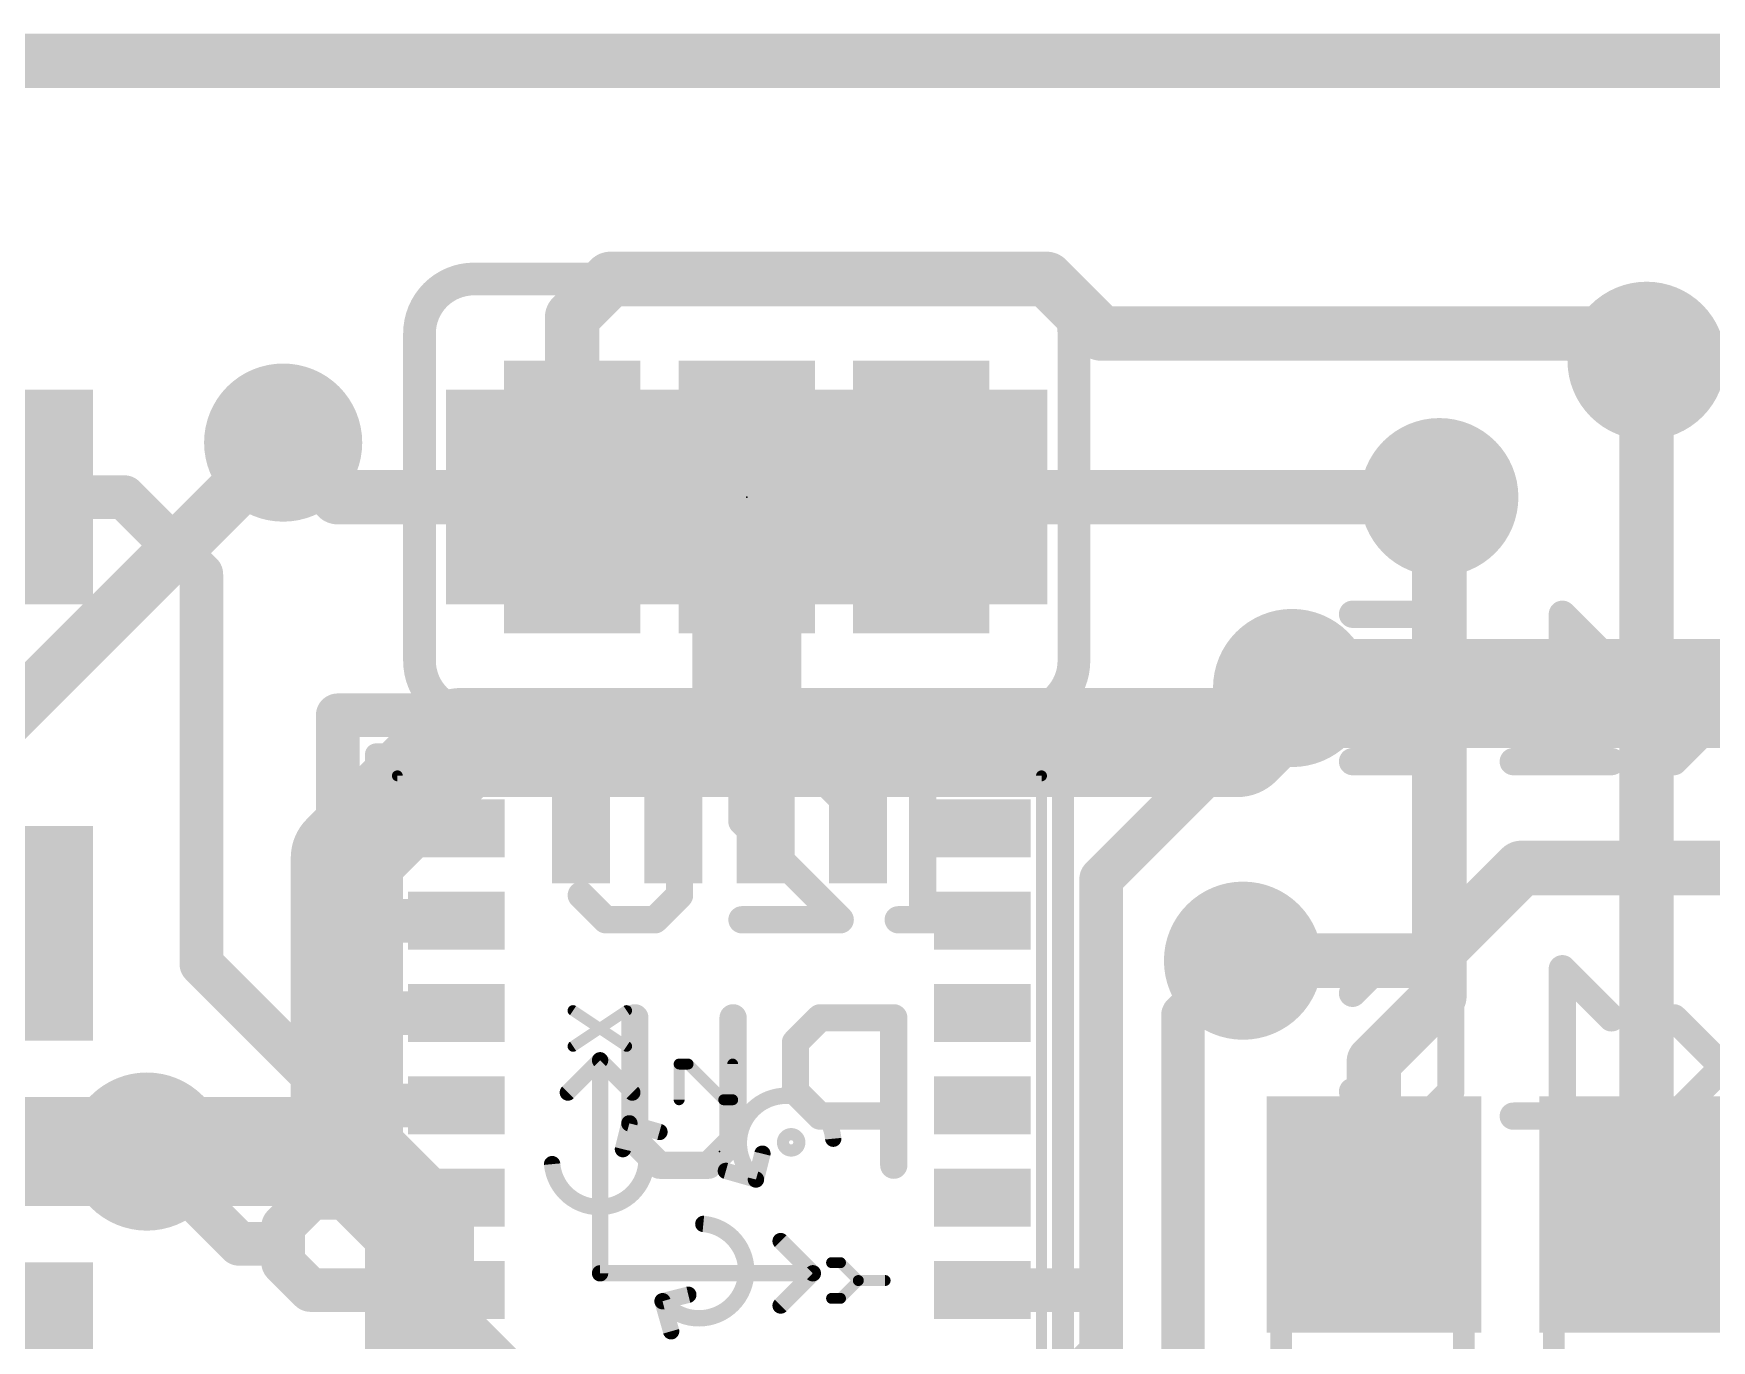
# Model space of a CAD drawing. Extents: x -30 to 77, y -18 to 22.
# Drawn here: x 6.2 to 14.02, y 4.2 to 10.29 of the extents above; entities that cross this region are included whole.
import ezdxf

# ---------------------------------------------------------------- set-up
doc = ezdxf.new("R2010")
doc.units = 0
for name, color, linetype in [('1', 12, 'CONTINUOUS'), ('16', 132, 'CONTINUOUS'), ('18', 110, 'CONTINUOUS'), ('20', 53, 'CONTINUOUS'), ('21', 41, 'CONTINUOUS'), ('22', 40, 'CONTINUOUS'), ('23', 53, 'CONTINUOUS'), ('24', 53, 'CONTINUOUS'), ('51', 53, 'CONTINUOUS')]:
    doc.layers.add(name, color=color, linetype=linetype)

# ---------------------------------------------------------------- blocks, each defined once
blk = doc.blocks.new('RECT')
blk.add_solid([(-0.5, -0.5), (0.5, -0.5), (-0.5, 0.5), (0.5, 0.5)])
blk = doc.blocks.new('ROUNDV')
at = {"const_width": 0.5}
blk.add_lwpolyline([(0, -0.25, 1), (0, 0.25, 1), (0, -0.25)], format="xyb", dxfattribs=at)

msp = doc.modelspace()

# ---------------------------------------------------------------- linework, layer by layer
at = {"layer": '1'}
for points, const_width in [([(22.86, 10.16), (0, 10.16)], 0.254), ([(13.716, 8.763), (13.716, 4.787)], 0.254), ([(7.62, 8.128), (7.366, 8.382)], 0.254), ([(6.6258, 8.128), (5.93, 8.128)], 0.2032), ([(6.985, 7.7688), (6.6258, 8.128)], 0.2032), ([(8.675, 8.128), (7.62, 8.128)], 0.254), ([(12.7508, 8.128), (12.7508, 5.8029)], 0.254), ([(6.985, 5.9541), (6.985, 7.7688)], 0.2032), ([(12.065, 7.239), (11.176, 6.35)], 0.2032), ([(7.62, 6.585), (7.62, 7.112)], 0.2032), ([(7.62, 7.112), (8.753, 7.112)], 0.2032), ([(8.753, 6.555), (8.753, 7.112)], 0.2032), ([(8.753, 7.112), (9.183, 7.112)], 0.2032), ([(9.183, 6.555), (9.183, 7.112)], 0.2032), ([(9.613, 7.112), (9.183, 7.112)], 0.2032), ([(9.613, 7.112), (10.043, 7.112)], 0.2032), ([(9.613, 6.555), (9.613, 7.112)], 0.2032), ([(10.043, 7.112), (10.043, 6.555)], 0.2032), ([(8.173, 6.585), (7.62, 6.585)], 0.2032), ([(7.62, 6.585), (7.62, 6.155)], 0.2032), ([(11.176, 6.35), (11.176, 4.435)], 0.2032), ([(7.62, 6.155), (7.62, 5.8977)], 0.2032), ([(8.173, 6.155), (7.62, 6.155)], 0.2032), ([(11.557, 5.715), (11.8364, 5.9944)], 0.2032), ([(11.8364, 5.9944), (11.8364, 5.969)], 0.2032), ([(6.985, 5.9541), (7.6441, 5.295)], 0.2032), ([(7.62, 5.8977), (7.7927, 5.725)], 0.2032), ([(12.446, 5.4981), (12.7508, 5.8029)], 0.254), ([(7.7927, 5.725), (8.173, 5.725)], 0.2032), ([(8.173, 5.725), (7.8452, 5.725)], 0.2032), ([(11.557, 3.8466), (11.557, 5.715)], 0.2032), ([(12.446, 5.4981), (12.446, 4.787)], 0.254), ([(7.6441, 5.295), (8.173, 5.295)], 0.2032), ([(5.93, 5.08), (6.731, 5.08)], 0.508), ([(7.161, 4.65), (6.731, 5.08)], 0.2032), ([(7.4989, 4.865), (7.366, 4.7321)], 0.2032), ([(8.173, 4.865), (7.4989, 4.865)], 0.2032), ([(7.366, 4.7321), (7.366, 4.65)], 0.2032), ([(7.366, 4.65), (7.161, 4.65)], 0.2032), ([(7.366, 4.5624), (7.366, 4.65)], 0.2032), ([(7.4934, 4.435), (7.366, 4.5624)], 0.2032), ([(8.173, 4.435), (7.4934, 4.435)], 0.2032), ([(11.176, 4.435), (10.623, 4.435)], 0.2032), ([(11.176, 4.145), (11.176, 4.435)], 0.2032), ([(11.036, 4.005), (11.176, 4.145)], 0.2032)]:
    msp.add_lwpolyline(points, dxfattribs=dict(at, const_width=const_width))
for points, const_width in [([(13.7795, 8.763, 1), (13.6525, 8.763)], 0.127), ([(7.4109, 8.4269, 1), (7.3211, 8.3371)], 0.127), ([(6.6617, 8.1639, 1), (6.5899, 8.0921)], 0.1016), ([(6.6258, 8.0772, 1), (6.6258, 8.1788)], 0.1016), ([(7.62, 8.1915, 1), (7.62, 8.0645)], 0.127), ([(7.5751, 8.0831, 1), (7.6649, 8.1729)], 0.127), ([(8.675, 8.0645, 1), (8.675, 8.1915)], 0.127), ([(12.8143, 8.128, 1), (12.6873, 8.128)], 0.127), ([(7.0358, 7.7688, 1), (6.9342, 7.7688)], 0.1016), ([(6.9491, 7.7329, 1), (7.0209, 7.8047)], 0.1016), ([(12.1009, 7.2031, 1), (12.0291, 7.2749)], 0.1016), ([(7.6708, 7.112, 1), (7.5692, 7.112)], 0.1016), ([(7.62, 7.1628, 1), (7.62, 7.0612)], 0.1016), ([(8.8038, 7.112, 1), (8.7022, 7.112)], 0.1016), ([(8.753, 7.1628, 1), (8.753, 7.0612)], 0.1016), ([(8.753, 7.0612, 1), (8.753, 7.1628)], 0.1016), ([(9.2338, 7.112, 1), (9.1322, 7.112)], 0.1016), ([(9.183, 7.1628, 1), (9.183, 7.0612)], 0.1016), ([(9.183, 7.0612, 1), (9.183, 7.1628)], 0.1016), ([(9.613, 7.1628, 1), (9.613, 7.0612)], 0.1016), ([(9.6638, 7.112, 1), (9.5622, 7.112)], 0.1016), ([(9.613, 7.0612, 1), (9.613, 7.1628)], 0.1016), ([(10.0938, 7.112, 1), (9.9922, 7.112)], 0.1016), ([(10.043, 7.0612, 1), (10.043, 7.1628)], 0.1016), ([(7.62, 6.6358, 1), (7.62, 6.5342)], 0.1016), ([(7.6708, 6.585, 1), (7.5692, 6.585)], 0.1016), ([(8.173, 6.5342, 1), (8.173, 6.6358)], 0.1016), ([(7.5692, 6.585, 1), (7.6708, 6.585)], 0.1016), ([(8.7022, 6.555, 1), (8.8038, 6.555)], 0.1016), ([(9.1322, 6.555, 1), (9.2338, 6.555)], 0.1016), ([(9.5622, 6.555, 1), (9.6638, 6.555)], 0.1016), ([(9.9922, 6.555, 1), (10.0938, 6.555)], 0.1016), ([(11.2268, 6.35, 1), (11.1252, 6.35)], 0.1016), ([(11.1401, 6.3859, 1), (11.2119, 6.3141)], 0.1016), ([(7.6708, 6.155, 1), (7.5692, 6.155)], 0.1016), ([(7.62, 6.2058, 1), (7.62, 6.1042)], 0.1016), ([(8.173, 6.1042, 1), (8.173, 6.2058)], 0.1016), ([(7.5692, 6.155, 1), (7.6708, 6.155)], 0.1016), ([(11.8872, 5.9944, 1), (11.7856, 5.9944)], 0.1016), ([(11.8723, 5.9585, 1), (11.8005, 6.0303)], 0.1016), ([(7.0209, 5.9901, 1), (6.9491, 5.9182)], 0.1016), ([(11.7856, 5.969, 1), (11.8872, 5.969)], 0.1016), ([(6.9342, 5.9541, 1), (7.0358, 5.9541)], 0.1016), ([(7.6559, 5.9336, 1), (7.5841, 5.8618)], 0.1016), ([(7.5692, 5.8977, 1), (7.6708, 5.8977)], 0.1016), ([(12.6873, 5.8029, 1), (12.8143, 5.8029)], 0.127), ([(12.7957, 5.758, 1), (12.7059, 5.8478)], 0.127), ([(7.7927, 5.7758, 1), (7.7927, 5.6742)], 0.1016), ([(7.7568, 5.6891, 1), (7.8286, 5.7609)], 0.1016), ([(7.8452, 5.7758, 1), (7.8452, 5.6742)], 0.1016), ([(8.173, 5.6742, 1), (8.173, 5.7758)], 0.1016), ([(8.173, 5.6742, 1), (8.173, 5.7758)], 0.1016), ([(11.6078, 5.715, 1), (11.5062, 5.715)], 0.1016), ([(11.5211, 5.7509, 1), (11.5929, 5.6791)], 0.1016), ([(12.5095, 5.4981, 1), (12.3825, 5.4981)], 0.127), ([(12.4011, 5.543, 1), (12.4909, 5.4532)], 0.127), ([(7.6441, 5.3458, 1), (7.6441, 5.2442)], 0.1016), ([(8.173, 5.2442, 1), (8.173, 5.3458)], 0.1016), ([(6.731, 4.953, 1), (6.731, 5.207)], 0.254), ([(7.6082, 5.2591, 1), (7.6801, 5.3309)], 0.1016), ([(6.7669, 5.1159, 1), (6.6951, 5.0441)], 0.1016), ([(7.4989, 4.9158, 1), (7.4989, 4.8142)], 0.1016), ([(7.5348, 4.8291, 1), (7.4629, 4.9009)], 0.1016), ([(8.173, 4.8142, 1), (8.173, 4.9158)], 0.1016), ([(12.3825, 4.787, 1), (12.5095, 4.787)], 0.127), ([(13.6525, 4.787, 1), (13.7795, 4.787)], 0.127), ([(7.4168, 4.7321, 1), (7.3152, 4.7321)], 0.1016), ([(7.3301, 4.7681, 1), (7.4019, 4.6962)], 0.1016), ([(7.161, 4.7008, 1), (7.161, 4.5992)], 0.1016), ([(7.1251, 4.6141, 1), (7.1969, 4.6859)], 0.1016), ([(7.4168, 4.65, 1), (7.3152, 4.65)], 0.1016), ([(7.3152, 4.65, 1), (7.4168, 4.65)], 0.1016), ([(7.366, 4.5992, 1), (7.366, 4.7008)], 0.1016), ([(7.4019, 4.5983, 1), (7.3301, 4.5265)], 0.1016), ([(7.3152, 4.5624, 1), (7.4168, 4.5624)], 0.1016), ([(7.4934, 4.4858, 1), (7.4934, 4.3842)], 0.1016), ([(8.173, 4.3842, 1), (8.173, 4.4858)], 0.1016), ([(10.623, 4.4858, 1), (10.623, 4.3842)], 0.1016), ([(11.2268, 4.435, 1), (11.1252, 4.435)], 0.1016), ([(11.176, 4.3842, 1), (11.176, 4.4858)], 0.1016), ([(7.4575, 4.3991, 1), (7.5293, 4.4709)], 0.1016), ([(11.1252, 4.435, 1), (11.2268, 4.435)], 0.1016), ([(11.2119, 4.1091, 1), (11.1401, 4.181)], 0.1016)]:
    msp.add_lwpolyline(points, format="xyb", dxfattribs=dict(at, const_width=const_width))
at = {"layer": '16'}
for points, const_width in [([(22.86, 10.16), (0, 10.16)], 0.254), ([(8.7122, 8.9662), (8.89, 9.144)], 0.254), ([(10.922, 9.144), (8.89, 9.144)], 0.254), ([(11.176, 8.89), (10.922, 9.144)], 0.254), ([(8.7122, 8.128), (8.7122, 8.9662)], 0.254), ([(13.716, 8.89), (11.176, 8.89)], 0.254), ([(13.716, 8.763), (13.716, 8.89)], 0.254), ([(5.969, 6.985), (7.366, 8.382)], 0.254), ([(9.525, 8.128), (9.525, 6.985)], 0.508), ([(9.271, 8.128), (8.509, 8.128)], 0.2032), ([(10.541, 8.128), (9.779, 8.128)], 0.2032), ([(10.3378, 8.128), (12.7508, 8.128)], 0.254), ([(12.065, 7.239), (11.811, 6.985)], 0.508), ([(12.0904, 7.2136), (12.065, 7.239)], 0.508), ([(16.383, 7.2136), (12.0904, 7.2136)], 0.508), ([(8.192, 6.985), (7.6556, 6.4486)], 0.508), ([(9.525, 6.985), (8.192, 6.985)], 0.508), ([(11.811, 6.985), (9.525, 6.985)], 0.508), ([(7.6556, 6.4486), (7.6556, 5.08)], 0.508), ([(13.1318, 6.4008), (12.7, 5.969)], 0.254), ([(16.383, 6.4008), (13.1318, 6.4008)], 0.254), ([(12.7, 5.969), (11.8364, 5.969)], 0.254), ([(7.6556, 5.08), (6.731, 5.08)], 0.508), ([(7.6556, 5.08), (8.001, 4.7346)], 0.508), ([(8.001, 4.251), (8.001, 4.7346)], 0.508), ([(8.569, 3.683), (8.001, 4.251)], 0.508), ([(5.969, 4.191), (6.35, 3.81)], 0.254)]:
    msp.add_lwpolyline(points, dxfattribs=dict(at, const_width=const_width))
for points, const_width in [([(8.89, 9.2075, 1), (8.89, 9.0805)], 0.127), ([(8.9349, 9.0991, 1), (8.8451, 9.1889)], 0.127), ([(10.9669, 9.1889, 1), (10.8771, 9.0991)], 0.127), ([(10.922, 9.0805, 1), (10.922, 9.2075)], 0.127), ([(8.7757, 8.9662, 1), (8.6487, 8.9662)], 0.127), ([(8.6673, 9.0111, 1), (8.7571, 8.9213)], 0.127), ([(11.176, 8.9535, 1), (11.176, 8.8265)], 0.127), ([(11.1311, 8.8451, 1), (11.2209, 8.9349)], 0.127), ([(13.7795, 8.89, 1), (13.6525, 8.89)], 0.127), ([(13.716, 8.8265, 1), (13.716, 8.9535)], 0.127), ([(13.6525, 8.763, 1), (13.7795, 8.763)], 0.127), ([(7.4109, 8.3371, 1), (7.3211, 8.4269)], 0.127), ([(9.652, 8.128, 1), (9.398, 8.128)], 0.254), ([(8.509, 8.1788, 1), (8.509, 8.0772)], 0.1016), ([(9.271, 8.0772, 1), (9.271, 8.1788)], 0.1016), ([(9.779, 8.1788, 1), (9.779, 8.0772)], 0.1016), ([(10.3378, 8.1915, 1), (10.3378, 8.0645)], 0.127), ([(10.541, 8.0772, 1), (10.541, 8.1788)], 0.1016), ([(12.7508, 8.0645, 1), (12.7508, 8.1915)], 0.127), ([(8.6487, 8.128, 1), (8.7757, 8.128)], 0.127), ([(12.1548, 7.3288, 1), (11.9752, 7.1492)], 0.254), ([(12.0904, 7.3406, 1), (12.0904, 7.0866)], 0.254), ([(12.1548, 7.1492, 1), (11.9752, 7.3288)], 0.254), ([(12.0006, 7.1238, 1), (12.1802, 7.3034)], 0.254), ([(8.192, 7.112, 1), (8.192, 6.858)], 0.254), ([(8.2818, 6.8952, 1), (8.1021, 7.0748)], 0.254), ([(9.525, 7.112, 1), (9.525, 6.858)], 0.254), ([(9.525, 6.858, 1), (9.525, 7.112)], 0.254), ([(11.7212, 7.0748, 1), (11.9008, 6.8952)], 0.254), ([(11.811, 6.858, 1), (11.811, 7.112)], 0.254), ([(9.398, 6.985, 1), (9.652, 6.985)], 0.254), ([(7.7826, 6.4486, 1), (7.5286, 6.4486)], 0.254), ([(7.5658, 6.5384, 1), (7.7454, 6.3588)], 0.254), ([(13.1318, 6.4643, 1), (13.1318, 6.3373)], 0.127), ([(13.1767, 6.3559, 1), (13.0869, 6.4457)], 0.127), ([(11.8364, 6.0325, 1), (11.8364, 5.9055)], 0.127), ([(12.7, 5.9055, 1), (12.7, 6.0325)], 0.127), ([(12.6551, 6.0139, 1), (12.7449, 5.9241)], 0.127), ([(6.731, 5.207, 1), (6.731, 4.953)], 0.254), ([(7.7454, 5.1698, 1), (7.5658, 4.9902)], 0.254), ([(7.6556, 4.953, 1), (7.6556, 5.207)], 0.254), ([(7.5286, 5.08, 1), (7.7826, 5.08)], 0.254), ([(8.128, 4.7346, 1), (7.874, 4.7346)], 0.254), ([(7.9112, 4.6448, 1), (8.0908, 4.8244)], 0.254), ([(8.0908, 4.3408, 1), (7.9112, 4.1612)], 0.254), ([(7.874, 4.251, 1), (8.128, 4.251)], 0.254)]:
    msp.add_lwpolyline(points, format="xyb", dxfattribs=dict(at, const_width=const_width))
at = {"layer": '20', "const_width": 0.2032}
msp.add_lwpolyline([(22.86, 10.16), (0, 10.16)], dxfattribs=at)
at = {"layer": '21'}
for points, const_width in [([(9.525, 8.1559), (9.525, 8.1001)], 0.381), ([(7.798, 3.23), (7.798, 6.93)], 0.1016), ([(7.798, 6.93), (10.998, 6.93)], 0.1016), ([(10.998, 6.93), (10.998, 3.23)], 0.1016)]:
    msp.add_lwpolyline(points, dxfattribs=dict(at, const_width=const_width))
for points, const_width in [([(9.6203, 8.1559, 1), (9.4298, 8.1559)], 0.1905), ([(9.4298, 8.1001, 1), (9.6203, 8.1001)], 0.1905), ([(7.8234, 6.93, 1), (7.7726, 6.93)], 0.0508), ([(7.798, 6.9554, 1), (7.798, 6.9046)], 0.0508), ([(11.0234, 6.93, 1), (10.9726, 6.93)], 0.0508), ([(10.998, 6.9046, 1), (10.998, 6.9554)], 0.0508)]:
    msp.add_lwpolyline(points, format="xyb", dxfattribs=dict(at, const_width=const_width))
at = {"layer": '22'}
for points, const_width in [([(8.255, 9.144, 0.4142), (8.001, 8.89)], 0.1524), ([(8.255, 9.1821, 1), (8.255, 9.1059)], 0.0762), ([(8.255, 9.1059, 1), (8.255, 9.1821)], 0.0762), ([(11.049, 8.89, 0.4142), (10.795, 9.144)], 0.1524), ([(10.795, 9.1821, 1), (10.795, 9.1059)], 0.0762), ([(10.795, 9.1059, 1), (10.795, 9.1821)], 0.0762), ([(8.0391, 8.89, 1), (7.9629, 8.89)], 0.0762), ([(7.9629, 8.89, 1), (8.0391, 8.89)], 0.0762), ([(11.0871, 8.89, 1), (11.0109, 8.89)], 0.0762), ([(11.0109, 8.89, 1), (11.0871, 8.89)], 0.0762), ([(12.3467, 7.6142, 1), (12.3467, 7.5507)], 0.0635), ([(12.836, 7.5825, 1), (12.7725, 7.5825)], 0.0635), ([(12.8043, 7.5507, 1), (12.8043, 7.6142)], 0.0635), ([(13.3556, 7.5825, 1), (13.2921, 7.5825)], 0.0635), ([(13.3463, 7.6049, 1), (13.3014, 7.56)], 0.0635), ([(8.001, 7.366, 0.4142), (8.255, 7.112)], 0.1524), ([(8.0391, 7.366, 1), (7.9629, 7.366)], 0.0762), ([(10.795, 7.112, 0.4142), (11.049, 7.366)], 0.1524), ([(11.0871, 7.366, 1), (11.0109, 7.366)], 0.0762), ([(7.9629, 7.366, 1), (8.0391, 7.366)], 0.0762), ([(11.0109, 7.366, 1), (11.0871, 7.366)], 0.0762), ([(13.5302, 7.3312, 1), (13.5751, 7.3761)], 0.0635), ([(13.8659, 7.3761, 1), (13.821, 7.3312)], 0.0635), ([(12.5755, 7.271, 1), (12.5755, 7.2075)], 0.0635), ([(12.8043, 7.2075, 1), (12.8043, 7.271)], 0.0635), ([(8.255, 7.1501, 1), (8.255, 7.0739)], 0.0762), ([(8.255, 7.0739, 1), (8.255, 7.1501)], 0.0762), ([(10.795, 7.1501, 1), (10.795, 7.0739)], 0.0762), ([(10.795, 7.0739, 1), (10.795, 7.1501)], 0.0762), ([(12.3467, 6.9279, 1), (12.3467, 6.8644)], 0.0635), ([(12.8043, 6.8644, 1), (12.8043, 6.9279)], 0.0635), ([(13.0951, 6.9279, 1), (13.0951, 6.8644)], 0.0635), ([(13.5527, 6.8644, 1), (13.5527, 6.9279)], 0.0635), ([(8.8688, 6.8776, 1), (8.8688, 6.8141)], 0.0635), ([(8.8913, 6.8234, 1), (8.8464, 6.8683)], 0.0635), ([(9.1201, 6.8683, 1), (9.0752, 6.8234)], 0.0635), ([(9.0976, 6.8141, 1), (9.0976, 6.8776)], 0.0635), ([(9.6173, 6.8776, 1), (9.6173, 6.8141)], 0.0635), ([(9.6397, 6.8234, 1), (9.5948, 6.8683)], 0.0635), ([(9.8685, 6.8683, 1), (9.8236, 6.8234)], 0.0635), ([(9.846, 6.8141, 1), (9.846, 6.8776)], 0.0635), ([(10.2306, 6.8776, 1), (10.2306, 6.8141)], 0.0635), ([(10.3767, 6.8459, 1), (10.3132, 6.8459)], 0.0635), ([(10.4594, 6.8141, 1), (10.4594, 6.8776)], 0.0635), ([(12.7725, 6.8961, 1), (12.836, 6.8961)], 0.0635), ([(13.2921, 6.8961, 1), (13.3556, 6.8961)], 0.0635), ([(13.821, 6.9186, 1), (13.8659, 6.8736)], 0.0635), ([(8.732, 6.7539, 1), (8.7769, 6.709)], 0.0635), ([(9.2438, 6.7315, 1), (9.1803, 6.7315)], 0.0635), ([(9.1896, 6.709, 1), (9.2345, 6.7539)], 0.0635), ([(9.5346, 6.7315, 1), (9.4711, 6.7315)], 0.0635), ([(9.4804, 6.7539, 1), (9.5253, 6.709)], 0.0635), ([(9.938, 6.709, 1), (9.9829, 6.7539)], 0.0635), ([(9.4711, 6.6171, 1), (9.5346, 6.6171)], 0.0635), ([(9.5253, 6.6395, 1), (9.4804, 6.5946)], 0.0635), ([(8.7769, 6.2963, 1), (8.732, 6.2514)], 0.0635), ([(9.2345, 6.2514, 1), (9.1896, 6.2963)], 0.0635), ([(9.1803, 6.2739, 1), (9.2438, 6.2739)], 0.0635), ([(8.8688, 6.1913, 1), (8.8688, 6.1278)], 0.0635), ([(8.8464, 6.137, 1), (8.8913, 6.182)], 0.0635), ([(9.0752, 6.182, 1), (9.1201, 6.137)], 0.0635), ([(9.0976, 6.1278, 1), (9.0976, 6.1913)], 0.0635), ([(9.5029, 6.1913, 1), (9.5029, 6.1278)], 0.0635), ([(9.938, 6.137, 1), (9.9829, 6.182)], 0.0635), ([(9.9604, 6.1278, 1), (9.9604, 6.1913)], 0.0635), ([(10.2306, 6.1913, 1), (10.2306, 6.1278)], 0.0635), ([(10.3132, 6.1595, 1), (10.3767, 6.1595)], 0.0635), ([(10.4594, 6.1278, 1), (10.4594, 6.1913)], 0.0635), ([(12.4611, 5.9632, 1), (12.4611, 5.8997)], 0.0635), ([(12.4835, 5.909, 1), (12.4386, 5.9539)], 0.0635), ([(12.7123, 5.9539, 1), (12.6674, 5.909)], 0.0635), ([(12.6899, 5.8997, 1), (12.6899, 5.9632)], 0.0635), ([(13.3556, 5.9315, 1), (13.2921, 5.9315)], 0.0635), ([(13.3463, 5.9539, 1), (13.3014, 5.909)], 0.0635), ([(12.3242, 5.8395, 1), (12.3691, 5.7946)], 0.0635), ([(12.836, 5.8171, 1), (12.7725, 5.8171)], 0.0635), ([(12.7818, 5.7946, 1), (12.8267, 5.8395)], 0.0635), ([(9.0357, 5.7029, 1), (8.9722, 5.7029)], 0.0635), ([(9.4933, 5.7029, 1), (9.4298, 5.7029)], 0.0635), ([(9.8667, 5.7346, 1), (9.8667, 5.6711)], 0.0635), ([(9.8892, 5.6804, 1), (9.8443, 5.7253)], 0.0635), ([(10.2417, 5.7029, 1), (10.1782, 5.7029)], 0.0635), ([(10.2099, 5.6711, 1), (10.2099, 5.7346)], 0.0635), ([(13.5302, 5.6802, 1), (13.5751, 5.7251)], 0.0635), ([(13.8659, 5.7251, 1), (13.821, 5.6802)], 0.0635), ([(9.7841, 5.5885, 1), (9.7206, 5.5885)], 0.0635), ([(9.7299, 5.6109, 1), (9.7748, 5.566)], 0.0635), ([(9.7748, 5.3821, 1), (9.7299, 5.3372)], 0.0635), ([(12.3691, 5.3819, 1), (12.3242, 5.337)], 0.0635), ([(12.8267, 5.337, 1), (12.7818, 5.3819)], 0.0635), ([(9.7206, 5.3597, 1), (9.7841, 5.3597)], 0.0635), ([(12.7725, 5.3595, 1), (12.836, 5.3595)], 0.0635), ([(9.8667, 5.277, 1), (9.8667, 5.2135)], 0.0635), ([(9.8443, 5.2228, 1), (9.8892, 5.2677)], 0.0635), ([(10.2099, 5.2135, 1), (10.2099, 5.277)], 0.0635), ([(12.4611, 5.2768, 1), (12.4611, 5.2134)], 0.0635), ([(12.4386, 5.2226, 1), (12.4835, 5.2676)], 0.0635), ([(12.6674, 5.2676, 1), (12.7123, 5.2226)], 0.0635), ([(12.6899, 5.2134, 1), (12.6899, 5.2768)], 0.0635), ([(13.0951, 5.2768, 1), (13.0951, 5.2134)], 0.0635), ([(13.2921, 5.2451, 1), (13.3556, 5.2451)], 0.0635), ([(13.5527, 5.2134, 1), (13.5527, 5.2768)], 0.0635), ([(13.821, 5.2676, 1), (13.8659, 5.2226)], 0.0635), ([(9.0264, 5.1533, 1), (8.9815, 5.1084)], 0.0635), ([(8.9722, 5.1309, 1), (9.0357, 5.1309)], 0.0635), ([(9.4298, 5.1309, 1), (9.4933, 5.1309)], 0.0635), ([(9.484, 5.1084, 1), (9.439, 5.1533)], 0.0635), ([(9.1183, 5.0483, 1), (9.1183, 4.9848)], 0.0635), ([(9.3471, 4.9848, 1), (9.3471, 5.0483)], 0.0635), ([(9.0959, 4.994, 1), (9.1408, 5.039)], 0.0635), ([(9.3247, 5.039, 1), (9.3696, 4.994)], 0.0635), ([(10.1782, 5.0165, 1), (10.2417, 5.0165)], 0.0635)]:
    msp.add_lwpolyline(points, format="xyb", dxfattribs=dict(at, const_width=const_width))
for points, const_width in [([(10.795, 9.144), (8.255, 9.144)], 0.1524), ([(8.001, 7.366), (8.001, 8.89)], 0.1524), ([(11.049, 7.366), (11.049, 8.89)], 0.1524), ([(12.3467, 7.5825), (12.8043, 7.5825)], 0.127), ([(12.8043, 7.5825), (12.8043, 6.8961)], 0.127), ([(13.5527, 7.3537), (13.3239, 7.5825)], 0.127), ([(13.3239, 7.5825), (13.3239, 6.8961)], 0.127), ([(14.3011, 7.3537), (13.8435, 6.8961)], 0.127), ([(14.3011, 6.8961), (13.8435, 7.3537)], 0.127), ([(12.8043, 7.2393), (12.5755, 7.2393)], 0.127), ([(8.255, 7.112), (10.795, 7.112)], 0.1524), ([(12.8043, 6.8961), (12.3467, 6.8961)], 0.127), ([(13.5527, 6.8961), (13.0951, 6.8961)], 0.127), ([(8.7544, 6.7315), (8.8688, 6.8459)], 0.127), ([(8.8688, 6.8459), (9.0976, 6.8459)], 0.127), ([(9.0976, 6.8459), (9.212, 6.7315)], 0.127), ([(9.5029, 6.7315), (9.6173, 6.8459)], 0.127), ([(9.6173, 6.8459), (9.846, 6.8459)], 0.127), ([(9.846, 6.8459), (9.9604, 6.7315)], 0.127), ([(10.4594, 6.8459), (10.2306, 6.8459)], 0.127), ([(10.345, 6.1595), (10.345, 6.8459)], 0.127), ([(9.212, 6.7315), (9.212, 6.2739)], 0.127), ([(9.5029, 6.6171), (9.5029, 6.7315)], 0.127), ([(9.9604, 6.1595), (9.5029, 6.6171)], 0.127), ([(8.8688, 6.1595), (8.7544, 6.2739)], 0.127), ([(9.212, 6.2739), (9.0976, 6.1595)], 0.127), ([(9.0976, 6.1595), (8.8688, 6.1595)], 0.127), ([(9.5029, 6.1595), (9.9604, 6.1595)], 0.127), ([(10.4594, 6.1595), (10.2306, 6.1595)], 0.127), ([(12.3467, 5.8171), (12.4611, 5.9315)], 0.127), ([(12.4611, 5.9315), (12.6899, 5.9315)], 0.127), ([(12.6899, 5.9315), (12.8043, 5.8171)], 0.127), ([(13.5527, 5.7027), (13.3239, 5.9315)], 0.127), ([(13.3239, 5.9315), (13.3239, 5.2451)], 0.127), ([(12.8043, 5.8171), (12.8043, 5.3595)], 0.127), ([(9.0039, 5.1309), (9.0039, 5.7029)], 0.127), ([(9.4615, 5.7029), (9.4615, 5.1309)], 0.127), ([(9.8667, 5.7029), (9.7523, 5.5885)], 0.127), ([(10.2099, 5.7029), (9.8667, 5.7029)], 0.127), ([(10.2099, 5.0165), (10.2099, 5.7029)], 0.127), ([(14.3011, 5.7027), (13.8435, 5.2451)], 0.127), ([(14.3011, 5.2451), (13.8435, 5.7027)], 0.127), ([(9.7523, 5.5885), (9.7523, 5.3597)], 0.127), ([(9.7523, 5.3597), (9.8667, 5.2453)], 0.127), ([(12.4611, 5.2451), (12.3467, 5.3595)], 0.127), ([(12.8043, 5.3595), (12.6899, 5.2451)], 0.127), ([(9.8667, 5.2453), (10.2099, 5.2453)], 0.127), ([(12.6899, 5.2451), (12.4611, 5.2451)], 0.127), ([(13.5527, 5.2451), (13.0951, 5.2451)], 0.127), ([(9.1183, 5.0165), (9.0039, 5.1309)], 0.127), ([(9.4615, 5.1309), (9.3471, 5.0165)], 0.127), ([(9.3471, 5.0165), (9.1183, 5.0165)], 0.127)]:
    msp.add_lwpolyline(points, dxfattribs=dict(at, const_width=const_width))
at = {"layer": '23'}
for p in [(9.525, 8.128), (9.398, 5.08)]:
    msp.add_point(p, dxfattribs=at)
at = {"layer": '24'}
msp.add_point((9.525, 8.128), dxfattribs=at)
at = {"layer": '51'}
for points, const_width in [([(9.169, 8.56), (9.881, 8.56)], 0.1016), ([(9.169, 7.709), (9.881, 7.709)], 0.1016), ([(7.898, 3.33), (7.898, 6.83)], 0.0508), ([(7.898, 6.83), (10.898, 6.83)], 0.0508), ([(10.898, 6.83), (10.898, 3.33)], 0.0508), ([(8.7162, 5.5703), (8.9656, 5.7366)], 0.0508), ([(8.7162, 5.7366), (8.9656, 5.5703)], 0.0508), ([(8.842, 5.505), (8.692, 5.355)], 0.0762), ([(8.842, 5.505), (8.842, 4.513)], 0.0762), ([(8.842, 5.505), (8.992, 5.355)], 0.0762), ([(9.2102, 5.3213), (9.2102, 5.4876)], 0.0508), ([(9.2102, 5.4876), (9.2518, 5.4876)], 0.0508), ([(9.2518, 5.4876), (9.418, 5.3213)], 0.0508), ([(9.4596, 5.3213), (9.4596, 5.4876)], 0.0508), ([(9.418, 5.3213), (9.4596, 5.3213)], 0.0508), ([(8.9786, 5.2114), (8.9486, 5.0914)], 0.0762), ([(8.9786, 5.2114), (9.1186, 5.1714)], 0.0762), ([(9.568, 4.95), (9.598, 5.07)], 0.0762), ([(9.568, 4.95), (9.428, 4.99)], 0.0762), ([(9.833, 4.513), (9.683, 4.663)], 0.0762), ([(9.83, 4.513), (8.842, 4.513)], 0.0762), ([(9.833, 4.513), (9.683, 4.363)], 0.0762), ([(9.9618, 4.5626), (9.9202, 4.5626)], 0.0508), ([(10.0449, 4.4794), (9.9618, 4.5626)], 0.0508), ([(9.9618, 4.3963), (10.0449, 4.4794)], 0.0508), ([(10.0449, 4.4794), (10.1696, 4.4794)], 0.0508), ([(9.133, 4.383), (9.253, 4.413)], 0.0762), ([(9.133, 4.383), (9.173, 4.243)], 0.0762), ([(9.9202, 4.3963), (9.9618, 4.3963)], 0.0508), ([(12.014, 3.581), (12.014, 4.293)], 0.1016), ([(12.865, 3.581), (12.865, 4.293)], 0.1016), ([(13.284, 3.581), (13.284, 4.293)], 0.1016)]:
    msp.add_lwpolyline(points, dxfattribs=dict(at, const_width=const_width))
for points, const_width in [([(9.169, 8.5854, 1), (9.169, 8.5346)], 0.0508), ([(9.881, 8.5346, 1), (9.881, 8.5854)], 0.0508), ([(9.169, 7.7344, 1), (9.169, 7.6836)], 0.0508), ([(9.881, 7.6836, 1), (9.881, 7.7344)], 0.0508), ([(7.9107, 6.83, 1), (7.8853, 6.83)], 0.0254), ([(7.898, 6.8427, 1), (7.898, 6.8173)], 0.0254), ([(10.9107, 6.83, 1), (10.8853, 6.83)], 0.0254), ([(10.898, 6.8173, 1), (10.898, 6.8427)], 0.0254), ([(8.7232, 5.7471, 1), (8.7091, 5.726)], 0.0254), ([(8.9726, 5.726, 1), (8.9586, 5.7471)], 0.0254), ([(8.7091, 5.5809, 1), (8.7232, 5.5597)], 0.0254), ([(8.9586, 5.5597, 1), (8.9726, 5.5809)], 0.0254), ([(8.8555, 5.5185, 1), (8.8285, 5.4915)], 0.0381), ([(8.8611, 5.505, 1), (8.823, 5.505)], 0.0381), ([(8.8555, 5.4915, 1), (8.8285, 5.5185)], 0.0381), ([(9.2229, 5.4876, 1), (9.1975, 5.4876)], 0.0254), ([(9.2102, 5.5003, 1), (9.2102, 5.4749)], 0.0254), ([(9.2607, 5.4965, 1), (9.2428, 5.4786)], 0.0254), ([(9.2518, 5.4749, 1), (9.2518, 5.5003)], 0.0254), ([(9.4723, 5.4876, 1), (9.4469, 5.4876)], 0.0254), ([(8.6785, 5.3685, 1), (8.7055, 5.3415)], 0.0381), ([(8.9785, 5.3415, 1), (9.0055, 5.3685)], 0.0381), ([(9.1975, 5.3213, 1), (9.2229, 5.3213)], 0.0254), ([(9.418, 5.334, 1), (9.418, 5.3086)], 0.0254), ([(9.4091, 5.3123, 1), (9.427, 5.3303)], 0.0254), ([(9.4469, 5.3213, 1), (9.4723, 5.3213)], 0.0254), ([(9.4596, 5.3086, 1), (9.4596, 5.334)], 0.0254), ([(9.928, 5.14, 1.4966), (9.568, 4.95)], 0.0762), ([(8.6186, 5.0214, 1.4966), (8.9786, 5.2114)], 0.0762), ([(8.9908, 5.2261, 1), (8.9664, 5.1967)], 0.0381), ([(8.9838, 5.2297, 1), (8.9734, 5.1931)], 0.0381), ([(8.9971, 5.2068, 1), (8.9601, 5.216)], 0.0381), ([(9.1134, 5.1531, 1), (9.1238, 5.1897)], 0.0381), ([(9.732, 5.0947, 1), (9.732, 5.1513, 1), (9.732, 5.0947)], 0.0762), ([(9.909, 5.1382, 1), (9.947, 5.1418)], 0.0381), ([(8.9301, 5.096, 1), (8.9671, 5.0868)], 0.0381), ([(9.6165, 5.0654, 1), (9.5795, 5.0746)], 0.0381), ([(8.6376, 5.0232, 1), (8.5996, 5.0196)], 0.0381), ([(9.4332, 5.0083, 1), (9.4228, 4.9717)], 0.0381), ([(9.5495, 4.9546, 1), (9.5865, 4.9454)], 0.0381), ([(9.5558, 4.9353, 1), (9.5802, 4.9647)], 0.0381), ([(9.5628, 4.9317, 1), (9.5732, 4.9683)], 0.0381), ([(9.133, 4.383, 1.4966), (9.323, 4.743)], 0.0762), ([(9.3248, 4.762, 1), (9.3212, 4.724)], 0.0381), ([(9.6965, 4.6765, 1), (9.6695, 4.6495)], 0.0381), ([(8.842, 4.532, 1), (8.842, 4.4939)], 0.0381), ([(9.8465, 4.4995, 1), (9.8195, 4.5265)], 0.0381), ([(9.8195, 4.4995, 1), (9.8465, 4.5265)], 0.0381), ([(9.83, 4.4939, 1), (9.83, 4.532)], 0.0381), ([(9.9202, 4.5753, 1), (9.9202, 4.5499)], 0.0254), ([(9.9707, 4.5715, 1), (9.9528, 4.5536)], 0.0254), ([(9.9618, 4.5499, 1), (9.9618, 4.5753)], 0.0254), ([(8.823, 4.513, 1), (8.8611, 4.513)], 0.0381), ([(10.0449, 4.4921, 1), (10.0449, 4.4667)], 0.0254), ([(10.0539, 4.4704, 1), (10.0359, 4.4884)], 0.0254), ([(10.0359, 4.4704, 1), (10.0539, 4.4884)], 0.0254), ([(10.1696, 4.4667, 1), (10.1696, 4.4921)], 0.0254), ([(9.1477, 4.3952, 1), (9.1183, 4.3708)], 0.0381), ([(9.1513, 4.3882, 1), (9.1147, 4.3778)], 0.0381), ([(9.1284, 4.4015, 1), (9.1376, 4.3645)], 0.0381), ([(9.2576, 4.3945, 1), (9.2484, 4.4315)], 0.0381), ([(9.6695, 4.3765, 1), (9.6965, 4.3495)], 0.0381), ([(9.9202, 4.409, 1), (9.9202, 4.3836)], 0.0254), ([(9.9528, 4.4053, 1), (9.9707, 4.3873)], 0.0254), ([(9.9618, 4.3836, 1), (9.9618, 4.409)], 0.0254), ([(12.0394, 4.293, 1), (11.9886, 4.293)], 0.0508), ([(12.8904, 4.293, 1), (12.8396, 4.293)], 0.0508), ([(13.3094, 4.293, 1), (13.2586, 4.293)], 0.0508), ([(9.1547, 4.2378, 1), (9.1913, 4.2482)], 0.0381)]:
    msp.add_lwpolyline(points, format="xyb", dxfattribs=dict(at, const_width=const_width))

# ---------------------------------------------------------------- block references
at = {"layer": '1', "xscale": 1.1}
for p, rotation in [((5.93, 8.128), 180), ((5.93, 6.096), 180), ((12.446, 4.787), 90), ((13.716, 4.787), 90), ((5.93, 4.064), 180)]:
    msp.add_blockref('RECT', p, dxfattribs=dict(at, rotation=rotation))
for p in [(8.675, 8.128), (10.375, 8.128)]:
    msp.add_blockref('RECT', p, dxfattribs=at)
at = {"layer": '1', "xscale": 0.45, "yscale": 0.27}
for p, rotation in [((8.753, 6.555), 90), ((9.183, 6.555), 90), ((9.613, 6.555), 90), ((10.043, 6.555), 90), ((8.173, 6.585), 180), ((8.173, 6.155), 180), ((8.173, 5.725), 180), ((8.173, 5.295), 180), ((8.173, 4.865), 180), ((8.173, 4.435), 180)]:
    msp.add_blockref('RECT', p, dxfattribs=dict(at, rotation=rotation))
for p in [(10.623, 6.585), (10.623, 6.155), (10.623, 5.725), (10.623, 5.295), (10.623, 4.865), (10.623, 4.435)]:
    msp.add_blockref('RECT', p, dxfattribs=at)
at = {"layer": '16', "xscale": 0.635, "yscale": 1.27, "rotation": 180}
for p in [(8.7122, 8.128), (9.525, 8.128), (10.3378, 8.128)]:
    msp.add_blockref('RECT', p, dxfattribs=at)
at = {"layer": '18', "xscale": 0.7366, "yscale": 0.7366}
for p in [(13.716, 8.763), (13.716, 8.763), (7.366, 8.382), (7.366, 8.382), (12.7508, 8.128), (12.7508, 8.128), (12.065, 7.239), (12.065, 7.239), (11.8364, 5.969), (11.8364, 5.969), (6.731, 5.08), (6.731, 5.08)]:
    msp.add_blockref('ROUNDV', p, dxfattribs=at)
at = {"layer": '51', "xscale": 0.5001, "yscale": 0.95}
for p in [(8.9368, 8.1331), (10.1052, 8.1331)]:
    msp.add_blockref('RECT', p, dxfattribs=at)
at = {"layer": '51'}
for p, xscale, yscale, rotation in [((8.753, 6.555), 0.35, 0.23, 270), ((9.183, 6.555), 0.35, 0.23, 270), ((9.613, 6.555), 0.35, 0.23, 270), ((10.043, 6.555), 0.35, 0.23, 270), ((8.173, 6.585), 0.23, 0.35, 90), ((10.623, 6.585), 0.23, 0.35, 270), ((8.173, 6.155), 0.23, 0.35, 90), ((10.623, 6.155), 0.23, 0.35, 270), ((8.173, 5.725), 0.23, 0.35, 90), ((10.623, 5.725), 0.23, 0.35, 270), ((8.173, 5.295), 0.23, 0.35, 90), ((10.623, 5.295), 0.23, 0.35, 270), ((8.173, 4.865), 0.23, 0.35, 90), ((10.623, 4.865), 0.23, 0.35, 270), ((12.4409, 4.5173), 0.5001, 0.95, 90), ((13.7109, 4.5173), 0.5001, 0.95, 90), ((8.173, 4.435), 0.23, 0.35, 90), ((10.623, 4.435), 0.23, 0.35, 270)]:
    msp.add_blockref('RECT', p, dxfattribs=dict(at, xscale=xscale, yscale=yscale, rotation=rotation))

doc.saveas('drawing.dxf')
